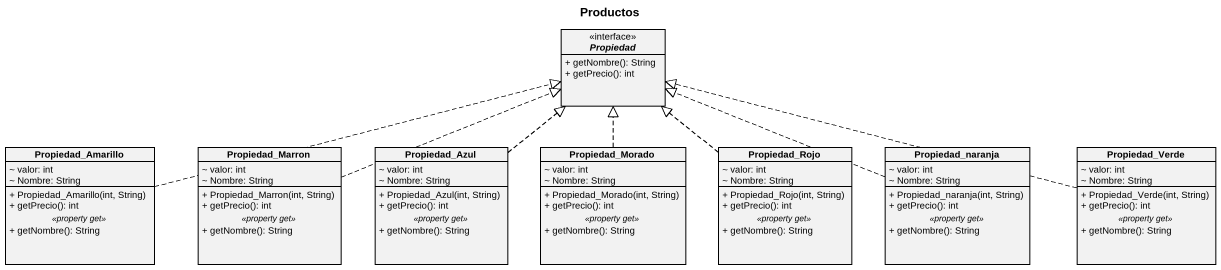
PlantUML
@startuml
title Productos
hide circle
hide empty members
skinparam classAttributeIconSize 0
interface Propiedad <<interface>> {
  + getNombre(): String
  + getPrecio(): int
}
class Propiedad_Amarillo {
  ~ valor: int
  ~ Nombre: String
  --
  + Propiedad_Amarillo(int, String)
  + getPrecio(): int
  .. <<property get>> ..
  + getNombre(): String
}
class Propiedad_Marron {
  ~ valor: int
  ~ Nombre: String
  --
  + Propiedad_Marron(int, String)
  + getPrecio(): int
  .. <<property get>> ..
  + getNombre(): String
}
class Propiedad_Azul {
  ~ valor: int
  ~ Nombre: String
  --
  + Propiedad_Azul(int, String)
  + getPrecio(): int
  .. <<property get>> ..
  + getNombre(): String
}
class Propiedad_Morado {
  ~ valor: int
  ~ Nombre: String
  --
  + Propiedad_Morado(int, String)
  + getPrecio(): int
  .. <<property get>> ..
  + getNombre(): String
}
class Propiedad_Rojo {
  ~ valor: int
  ~ Nombre: String
  --
  + Propiedad_Rojo(int, String)
  + getPrecio(): int
  .. <<property get>> ..
  + getNombre(): String
}
class Propiedad_naranja {
  ~ valor: int
  ~ Nombre: String
  --
  + Propiedad_naranja(int, String)
  + getPrecio(): int
  .. <<property get>> ..
  + getNombre(): String
}
class Propiedad_Verde {
  ~ valor: int
  ~ Nombre: String
  --
  + Propiedad_Verde(int, String)
  + getPrecio(): int
  .. <<property get>> ..
  + getNombre(): String
}
Propiedad_Amarillo .right.|> Propiedad
Propiedad_Marron .right.|> Propiedad
Propiedad_Azul .up.|> Propiedad
Propiedad_Morado .up.|> Propiedad
Propiedad_Rojo .up.|> Propiedad
Propiedad_naranja .left.|> Propiedad
Propiedad_Verde .left.|> Propiedad
@enduml
